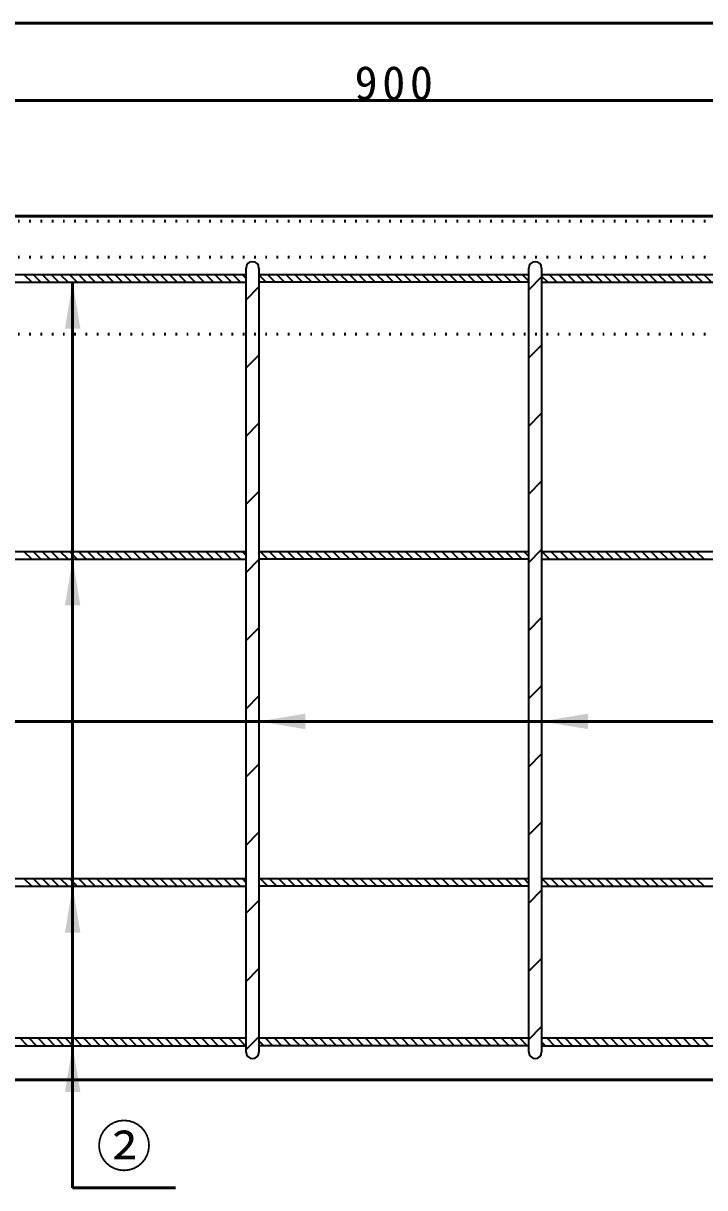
# Model space of a CAD drawing. Units: millimetres, scale not verified. Extents: x -2102 to 2102, y -1485 to 1485.
# Drawn here: x 1043 to 1574, y -660 to 246 of the extents above; entities that cross this region are included whole.
import ezdxf
from ezdxf.enums import TextEntityAlignment as Align

# ---------------------------------------------------------------- set-up
doc = ezdxf.new("R2010")
doc.units = ezdxf.units.MM
doc.header["$LTSCALE"] = 5
doc.linetypes.add('DOTTED', pattern=[1.75, 0.25, -1.5])
doc.layers.add('0-0_V-nasSTD', color=7, linetype='Continuous', lineweight=35)
doc.layers.add('0-1_0', color=7, linetype='Continuous', lineweight=50)
doc.styles.add('ＭＳ ゴシック', font='')
doc.styles.get('ＭＳ ゴシック').set_extended_font_data('MS Gothic')

msp = doc.modelspace()

# ---------------------------------------------------------------- linework, layer by layer
at = {"layer": '0-0_V-nasSTD'}
for p, q in [((1216.85, -554.12), (1216.85, 55.88)), ((1226.85, 55.88), (1226.85, -554.12)), ((1436.85, -554.12), (1436.85, 55.88)), ((1446.85, 55.88), (1446.85, -554.12)), ((946.85, 50.88), (1216.85, 50.88)), ((1043.966, 50.88), (1049.966, 44.88)), ((1051.037, 50.88), (1057.037, 44.88)), ((1058.108, 50.88), (1064.108, 44.88)), ((1065.179, 50.88), (1071.179, 44.88)), ((1072.25, 50.88), (1078.25, 44.88)), ((1079.321, 50.88), (1085.321, 44.88)), ((1086.392, 50.88), (1092.392, 44.88)), ((1093.463, 50.88), (1099.463, 44.88)), ((1100.534, 50.88), (1106.534, 44.88)), ((1107.605, 50.88), (1113.605, 44.88)), ((1114.677, 50.88), (1120.677, 44.88)), ((1121.748, 50.88), (1127.748, 44.88)), ((1128.819, 50.88), (1134.819, 44.88)), ((1135.89, 50.88), (1141.89, 44.88)), ((1142.961, 50.88), (1148.961, 44.88)), ((1150.032, 50.88), (1156.032, 44.88)), ((1157.103, 50.88), (1163.103, 44.88)), ((1164.174, 50.88), (1170.174, 44.88)), ((1171.245, 50.88), (1177.245, 44.88)), ((1178.316, 50.88), (1184.316, 44.88)), ((1185.387, 50.88), (1191.387, 44.88)), ((1192.458, 50.88), (1198.458, 44.88)), ((1199.529, 50.88), (1205.529, 44.88)), ((1206.6, 50.88), (1212.6, 44.88)), ((1213.671, 50.88), (1216.85, 47.702)), ((1226.85, 50.88), (1436.85, 50.88)), ((1226.85, 50.544), (1232.514, 44.88)), ((1233.585, 50.88), (1239.585, 44.88)), ((1240.656, 50.88), (1246.656, 44.88)), ((1247.727, 50.88), (1253.727, 44.88)), ((1254.798, 50.88), (1260.798, 44.88)), ((1261.87, 50.88), (1267.87, 44.88)), ((1268.941, 50.88), (1274.941, 44.88)), ((1276.012, 50.88), (1282.012, 44.88)), ((1283.083, 50.88), (1289.083, 44.88)), ((1290.154, 50.88), (1296.154, 44.88)), ((1297.225, 50.88), (1303.225, 44.88)), ((1304.296, 50.88), (1310.296, 44.88)), ((1311.367, 50.88), (1317.367, 44.88)), ((1318.438, 50.88), (1324.438, 44.88)), ((1325.509, 50.88), (1331.509, 44.88)), ((1332.58, 50.88), (1338.58, 44.88)), ((1339.651, 50.88), (1345.651, 44.88)), ((1346.722, 50.88), (1352.722, 44.88)), ((1353.793, 50.88), (1359.793, 44.88)), ((1360.864, 50.88), (1366.864, 44.88)), ((1367.936, 50.88), (1373.936, 44.88)), ((1375.007, 50.88), (1381.007, 44.88)), ((1382.078, 50.88), (1388.078, 44.88)), ((1389.149, 50.88), (1395.149, 44.88)), ((1396.22, 50.88), (1402.22, 44.88)), ((1403.291, 50.88), (1409.291, 44.88)), ((1410.362, 50.88), (1416.362, 44.88)), ((1417.433, 50.88), (1423.433, 44.88)), ((1424.504, 50.88), (1430.504, 44.88)), ((1431.575, 50.88), (1436.85, 45.605)), ((1436.85, 39.096), (1446.85, 49.096)), ((1446.85, 50.88), (1651.85, 50.88)), ((1446.85, 49.747), (1451.717, 44.88)), ((1452.788, 50.88), (1458.788, 44.88)), ((1459.859, 50.88), (1465.859, 44.88)), ((1466.931, 50.88), (1472.931, 44.88)), ((1474.002, 50.88), (1480.002, 44.88)), ((1481.073, 50.88), (1487.073, 44.88)), ((1488.144, 50.88), (1494.144, 44.88)), ((1495.215, 50.88), (1501.215, 44.88)), ((1502.286, 50.88), (1508.286, 44.88)), ((1509.357, 50.88), (1515.357, 44.88)), ((1516.428, 50.88), (1522.428, 44.88)), ((1523.499, 50.88), (1529.499, 44.88)), ((1530.57, 50.88), (1536.57, 44.88)), ((1537.641, 50.88), (1543.641, 44.88)), ((1544.712, 50.88), (1550.712, 44.88)), ((1551.783, 50.88), (1557.783, 44.88)), ((1558.854, 50.88), (1564.854, 44.88)), ((1565.925, 50.88), (1571.925, 44.88)), ((1572.997, 50.88), (1578.997, 44.88)), ((946.85, 44.88), (1216.85, 44.88)), ((1216.85, 31.228), (1226.85, 41.228)), ((1436.85, 44.88), (1226.85, 44.88)), ((1446.85, 44.88), (1651.85, 44.88)), ((1436.85, -13.937), (1446.85, -3.937)), ((1216.85, -21.805), (1226.85, -11.805)), ((1436.85, -66.97), (1446.85, -56.97)), ((1216.85, -74.838), (1226.85, -64.838)), ((1436.85, -120.003), (1446.85, -110.003)), ((1216.85, -127.871), (1226.85, -117.871)), ((1436.85, -173.036), (1446.85, -163.036)), ((946.85, -164.62), (1216.85, -164.62)), ((946.85, -170.62), (1216.85, -170.62)), ((1043.966, -164.62), (1049.966, -170.62)), ((1051.037, -164.62), (1057.037, -170.62)), ((1058.108, -164.62), (1064.108, -170.62)), ((1065.179, -164.62), (1071.179, -170.62)), ((1072.25, -164.62), (1078.25, -170.62)), ((1079.321, -164.62), (1085.321, -170.62)), ((1086.392, -164.62), (1092.392, -170.62)), ((1093.463, -164.62), (1099.463, -170.62)), ((1100.534, -164.62), (1106.534, -170.62)), ((1107.605, -164.62), (1113.605, -170.62)), ((1114.677, -164.62), (1120.677, -170.62)), ((1121.748, -164.62), (1127.748, -170.62)), ((1128.819, -164.62), (1134.819, -170.62)), ((1135.89, -164.62), (1141.89, -170.62)), ((1142.961, -164.62), (1148.961, -170.62)), ((1150.032, -164.62), (1156.032, -170.62)), ((1157.103, -164.62), (1163.103, -170.62)), ((1164.174, -164.62), (1170.174, -170.62)), ((1171.245, -164.62), (1177.245, -170.62)), ((1178.316, -164.62), (1184.316, -170.62)), ((1185.387, -164.62), (1191.387, -170.62)), ((1192.458, -164.62), (1198.458, -170.62)), ((1199.529, -164.62), (1205.529, -170.62)), ((1206.6, -164.62), (1212.6, -170.62)), ((1213.671, -164.62), (1216.85, -167.798)), ((1216.85, -180.904), (1226.85, -170.904)), ((1226.85, -164.62), (1436.85, -164.62)), ((1436.85, -170.62), (1226.85, -170.62)), ((1227.814, -164.62), (1233.814, -170.62)), ((1234.885, -164.62), (1240.885, -170.62)), ((1241.956, -164.62), (1247.956, -170.62)), ((1249.027, -164.62), (1255.027, -170.62)), ((1256.098, -164.62), (1262.098, -170.62)), ((1263.169, -164.62), (1269.169, -170.62)), ((1270.24, -164.62), (1276.24, -170.62)), ((1277.311, -164.62), (1283.311, -170.62)), ((1284.382, -164.62), (1290.382, -170.62)), ((1291.453, -164.62), (1297.453, -170.62)), ((1298.524, -164.62), (1304.524, -170.62)), ((1305.595, -164.62), (1311.595, -170.62)), ((1312.666, -164.62), (1318.666, -170.62)), ((1319.738, -164.62), (1325.738, -170.62)), ((1326.809, -164.62), (1332.809, -170.62)), ((1333.88, -164.62), (1339.88, -170.62)), ((1340.951, -164.62), (1346.951, -170.62)), ((1348.022, -164.62), (1354.022, -170.62)), ((1355.093, -164.62), (1361.093, -170.62)), ((1362.164, -164.62), (1368.164, -170.62)), ((1369.235, -164.62), (1375.235, -170.62)), ((1376.306, -164.62), (1382.306, -170.62)), ((1383.377, -164.62), (1389.377, -170.62)), ((1390.448, -164.62), (1396.448, -170.62)), ((1397.519, -164.62), (1403.519, -170.62)), ((1404.59, -164.62), (1410.59, -170.62)), ((1411.661, -164.62), (1417.661, -170.62)), ((1418.732, -164.62), (1424.732, -170.62)), ((1425.804, -164.62), (1431.804, -170.62)), ((1432.875, -164.62), (1436.85, -168.595)), ((1446.85, -164.62), (1651.85, -164.62)), ((1446.85, -170.62), (1651.85, -170.62)), ((1447.017, -164.62), (1453.017, -170.62)), ((1454.088, -164.62), (1460.088, -170.62)), ((1461.159, -164.62), (1467.159, -170.62)), ((1468.23, -164.62), (1474.23, -170.62)), ((1475.301, -164.62), (1481.301, -170.62)), ((1482.372, -164.62), (1488.372, -170.62)), ((1489.443, -164.62), (1495.443, -170.62)), ((1496.514, -164.62), (1502.514, -170.62)), ((1503.585, -164.62), (1509.585, -170.62)), ((1510.656, -164.62), (1516.656, -170.62)), ((1517.727, -164.62), (1523.727, -170.62)), ((1524.798, -164.62), (1530.798, -170.62)), ((1531.87, -164.62), (1537.87, -170.62)), ((1538.941, -164.62), (1544.941, -170.62)), ((1546.012, -164.62), (1552.012, -170.62)), ((1553.083, -164.62), (1559.083, -170.62)), ((1560.154, -164.62), (1566.154, -170.62)), ((1567.225, -164.62), (1573.225, -170.62)), ((1436.85, -226.069), (1446.85, -216.069)), ((1216.85, -233.937), (1226.85, -223.937)), ((1436.85, -279.102), (1446.85, -269.102)), ((1216.85, -286.97), (1226.85, -276.97)), ((1436.85, -332.135), (1446.85, -322.135)), ((1216.85, -340.003), (1226.85, -330.003)), ((1436.85, -385.168), (1446.85, -375.168)), ((1216.85, -393.036), (1226.85, -383.036)), ((946.85, -419.12), (1216.85, -419.12)), ((946.85, -425.12), (1216.85, -425.12)), ((1043.966, -419.12), (1049.966, -425.12)), ((1051.037, -419.12), (1057.037, -425.12)), ((1058.108, -419.12), (1064.108, -425.12)), ((1065.179, -419.12), (1071.179, -425.12)), ((1072.25, -419.12), (1078.25, -425.12)), ((1079.321, -419.12), (1085.321, -425.12)), ((1086.392, -419.12), (1092.392, -425.12)), ((1093.463, -419.12), (1099.463, -425.12)), ((1100.534, -419.12), (1106.534, -425.12)), ((1107.605, -419.12), (1113.605, -425.12)), ((1114.677, -419.12), (1120.677, -425.12)), ((1121.748, -419.12), (1127.748, -425.12)), ((1128.819, -419.12), (1134.819, -425.12)), ((1135.89, -419.12), (1141.89, -425.12)), ((1142.961, -419.12), (1148.961, -425.12)), ((1150.032, -419.12), (1156.032, -425.12)), ((1157.103, -419.12), (1163.103, -425.12)), ((1164.174, -419.12), (1170.174, -425.12)), ((1171.245, -419.12), (1177.245, -425.12)), ((1178.316, -419.12), (1184.316, -425.12)), ((1185.387, -419.12), (1191.387, -425.12)), ((1192.458, -419.12), (1198.458, -425.12)), ((1199.529, -419.12), (1205.529, -425.12)), ((1206.6, -419.12), (1212.6, -425.12)), ((1213.671, -419.12), (1216.85, -422.298)), ((1226.85, -419.12), (1436.85, -419.12)), ((1436.85, -425.12), (1226.85, -425.12)), ((1227.814, -419.12), (1233.814, -425.12)), ((1234.885, -419.12), (1240.885, -425.12)), ((1241.956, -419.12), (1247.956, -425.12)), ((1249.027, -419.12), (1255.027, -425.12)), ((1256.098, -419.12), (1262.098, -425.12)), ((1263.169, -419.12), (1269.169, -425.12)), ((1270.24, -419.12), (1276.24, -425.12)), ((1277.311, -419.12), (1283.311, -425.12)), ((1284.382, -419.12), (1290.382, -425.12)), ((1291.453, -419.12), (1297.453, -425.12)), ((1298.524, -419.12), (1304.524, -425.12)), ((1305.595, -419.12), (1311.595, -425.12)), ((1312.666, -419.12), (1318.666, -425.12)), ((1319.738, -419.12), (1325.738, -425.12)), ((1326.809, -419.12), (1332.809, -425.12)), ((1333.88, -419.12), (1339.88, -425.12)), ((1340.951, -419.12), (1346.951, -425.12)), ((1348.022, -419.12), (1354.022, -425.12)), ((1355.093, -419.12), (1361.093, -425.12)), ((1362.164, -419.12), (1368.164, -425.12)), ((1369.235, -419.12), (1375.235, -425.12)), ((1376.306, -419.12), (1382.306, -425.12)), ((1383.377, -419.12), (1389.377, -425.12)), ((1390.448, -419.12), (1396.448, -425.12)), ((1397.519, -419.12), (1403.519, -425.12)), ((1404.59, -419.12), (1410.59, -425.12)), ((1411.661, -419.12), (1417.661, -425.12)), ((1418.732, -419.12), (1424.732, -425.12)), ((1425.804, -419.12), (1431.804, -425.12)), ((1432.875, -419.12), (1436.85, -423.095)), ((1446.85, -419.12), (1651.85, -419.12)), ((1446.85, -425.12), (1651.85, -425.12)), ((1447.017, -419.12), (1453.017, -425.12)), ((1454.088, -419.12), (1460.088, -425.12)), ((1461.159, -419.12), (1467.159, -425.12)), ((1468.23, -419.12), (1474.23, -425.12)), ((1475.301, -419.12), (1481.301, -425.12)), ((1482.372, -419.12), (1488.372, -425.12)), ((1489.443, -419.12), (1495.443, -425.12)), ((1496.514, -419.12), (1502.514, -425.12)), ((1503.585, -419.12), (1509.585, -425.12)), ((1510.656, -419.12), (1516.656, -425.12)), ((1517.727, -419.12), (1523.727, -425.12)), ((1524.798, -419.12), (1530.798, -425.12)), ((1531.87, -419.12), (1537.87, -425.12)), ((1538.941, -419.12), (1544.941, -425.12)), ((1546.012, -419.12), (1552.012, -425.12)), ((1553.083, -419.12), (1559.083, -425.12)), ((1560.154, -419.12), (1566.154, -425.12)), ((1567.225, -419.12), (1573.225, -425.12)), ((1436.85, -438.201), (1446.85, -428.201)), ((1216.85, -446.069), (1226.85, -436.069)), ((1216.85, -499.102), (1226.85, -489.102)), ((1436.85, -491.234), (1446.85, -481.234)), ((1436.85, -544.267), (1446.85, -534.267)), ((946.85, -543.12), (1216.85, -543.12)), ((1040.687, -543.12), (1046.687, -549.12)), ((1047.758, -543.12), (1053.758, -549.12)), ((1054.829, -543.12), (1060.829, -549.12)), ((1061.9, -543.12), (1067.9, -549.12)), ((1068.971, -543.12), (1074.971, -549.12)), ((1076.042, -543.12), (1082.042, -549.12)), ((1083.113, -543.12), (1089.113, -549.12)), ((1090.184, -543.12), (1096.184, -549.12)), ((1097.255, -543.12), (1103.255, -549.12)), ((1104.326, -543.12), (1110.326, -549.12)), ((1111.397, -543.12), (1117.397, -549.12)), ((1118.468, -543.12), (1124.468, -549.12)), ((1125.539, -543.12), (1131.539, -549.12)), ((1132.611, -543.12), (1138.611, -549.12)), ((1139.682, -543.12), (1145.682, -549.12)), ((1146.753, -543.12), (1152.753, -549.12)), ((1153.824, -543.12), (1159.824, -549.12)), ((1160.895, -543.12), (1166.895, -549.12)), ((1167.966, -543.12), (1173.966, -549.12)), ((1175.037, -543.12), (1181.037, -549.12)), ((1182.108, -543.12), (1188.108, -549.12)), ((1189.179, -543.12), (1195.179, -549.12)), ((1196.25, -543.12), (1202.25, -549.12)), ((1203.321, -543.12), (1209.321, -549.12)), ((1210.392, -543.12), (1216.392, -549.12)), ((1216.85, -552.135), (1226.85, -542.135)), ((1226.85, -543.12), (1436.85, -543.12)), ((1231.605, -543.12), (1237.605, -549.12)), ((1238.677, -543.12), (1244.677, -549.12)), ((1245.748, -543.12), (1251.748, -549.12)), ((1252.819, -543.12), (1258.819, -549.12)), ((1259.89, -543.12), (1265.89, -549.12)), ((1266.961, -543.12), (1272.961, -549.12)), ((1274.032, -543.12), (1280.032, -549.12)), ((1281.103, -543.12), (1287.103, -549.12)), ((1288.174, -543.12), (1294.174, -549.12)), ((1295.245, -543.12), (1301.245, -549.12)), ((1302.316, -543.12), (1308.316, -549.12)), ((1309.387, -543.12), (1315.387, -549.12)), ((1316.458, -543.12), (1322.458, -549.12)), ((1323.529, -543.12), (1329.529, -549.12)), ((1330.6, -543.12), (1336.6, -549.12)), ((1337.671, -543.12), (1343.671, -549.12)), ((1344.743, -543.12), (1350.743, -549.12)), ((1351.814, -543.12), (1357.814, -549.12)), ((1358.885, -543.12), (1364.885, -549.12)), ((1365.956, -543.12), (1371.956, -549.12)), ((1373.027, -543.12), (1379.027, -549.12)), ((1380.098, -543.12), (1386.098, -549.12)), ((1387.169, -543.12), (1393.169, -549.12)), ((1394.24, -543.12), (1400.24, -549.12)), ((1401.311, -543.12), (1407.311, -549.12)), ((1408.382, -543.12), (1414.382, -549.12)), ((1415.453, -543.12), (1421.453, -549.12)), ((1422.524, -543.12), (1428.524, -549.12)), ((1429.595, -543.12), (1435.595, -549.12)), ((1446.85, -543.12), (1651.85, -543.12)), ((1450.809, -543.12), (1456.809, -549.12)), ((1457.88, -543.12), (1463.88, -549.12)), ((1464.951, -543.12), (1470.951, -549.12)), ((1472.022, -543.12), (1478.022, -549.12)), ((1479.093, -543.12), (1485.093, -549.12)), ((1486.164, -543.12), (1492.164, -549.12)), ((1493.235, -543.12), (1499.235, -549.12)), ((1500.306, -543.12), (1506.306, -549.12)), ((1507.377, -543.12), (1513.377, -549.12)), ((1514.448, -543.12), (1520.448, -549.12)), ((1521.519, -543.12), (1527.519, -549.12)), ((1528.59, -543.12), (1534.59, -549.12)), ((1535.661, -543.12), (1541.661, -549.12)), ((1542.732, -543.12), (1548.732, -549.12)), ((1549.804, -543.12), (1555.804, -549.12)), ((1556.875, -543.12), (1562.875, -549.12)), ((1563.946, -543.12), (1569.946, -549.12)), ((1571.017, -543.12), (1577.017, -549.12)), ((946.85, -549.12), (1216.85, -549.12)), ((1226.85, -545.436), (1230.534, -549.12)), ((1436.85, -549.12), (1226.85, -549.12)), ((1446.85, -546.232), (1449.738, -549.12)), ((1446.85, -549.12), (1651.85, -549.12))]:
    msp.add_line(p, q, dxfattribs=at)
at = {"layer": '0-0_V-nasSTD', "lineweight": 50}
for p, q in [((1081.85, -659.62), (1081.85, 44.88)), ((1929.85, -296.805), (831.85, -296.805))]:
    msp.add_line(p, q, dxfattribs=at)
at = {"layer": '0-0_V-nasSTD'}
for centre, start, end in [((1221.85, 55.88), 0, 180), ((1441.85, 55.88), 0, 180), ((1221.85, -554.12), 180, 0), ((1441.85, -554.12), 180, 0)]:
    msp.add_arc(centre, 5, start, end, dxfattribs=at)
for points in [[(1075.85, 8.88), (1081.85, 44.88), (1087.85, 8.88)], [(1075.85, -206.62), (1081.85, -170.62), (1087.85, -206.62)], [(1226.85, -296.805), (1262.85, -302.805), (1262.85, -290.805)], [(1446.85, -296.805), (1482.85, -302.805), (1482.85, -290.805)], [(1075.85, -461.12), (1081.85, -425.12), (1087.85, -461.12)], [(1075.85, -585.12), (1081.85, -549.12), (1087.85, -585.12)]]:
    msp.add_solid(points, dxfattribs=at)
at = {"layer": '0-1_0'}
for p, q in [((-168.15, 246.38), (1831.85, 246.38)), ((881.85, 186.38), (1781.85, 186.38)), ((-168.15, 96.38), (1831.85, 96.38)), ((-168.15, -575.62), (1831.85, -575.62)), ((1081.85, -659.62), (1161.85, -659.62))]:
    msp.add_line(p, q, dxfattribs=at)
at = {"layer": '0-1_0', "linetype": 'DOTTED'}
for p, q in [((-168.15, 92.38), (1831.85, 92.38)), ((-168.15, 64.38), (1831.85, 64.38)), ((-168.15, 4.38), (1831.85, 4.38))]:
    msp.add_line(p, q, dxfattribs=at)

# ---------------------------------------------------------------- texts
at = {"layer": '0-0_V-nasSTD', "style": 'ＭＳ ゴシック'}
msp.add_text('②', height=31.67, dxfattribs=at).set_placement((1100.25, -652.62), align=Align.BOTTOM_LEFT)
at = {"layer": '0-0_V-nasSTD', "insert": (1301.25, 186.38), "char_height": 26.39, "attachment_point": 7, "style": 'ＭＳ ゴシック'}
msp.add_mtext('\\T1.2;900', dxfattribs=at)

doc.saveas('drawing.dxf')
